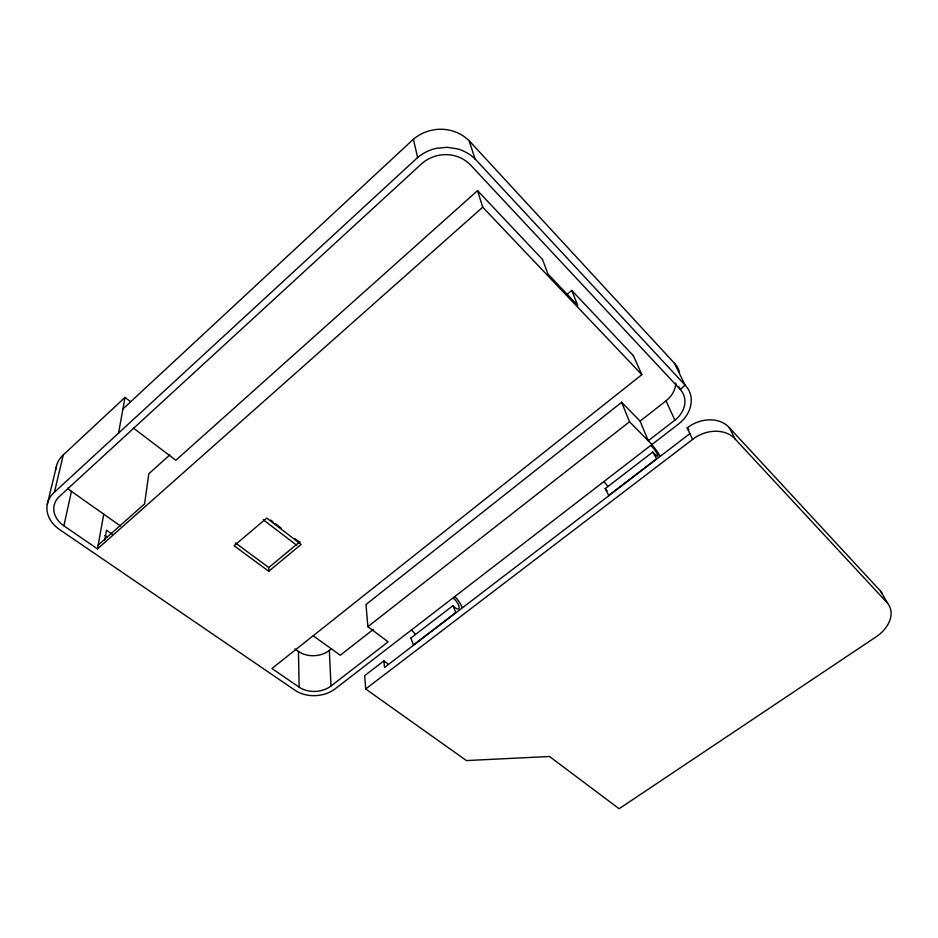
<?xml version="1.0" encoding="UTF-8"?>
<svg xmlns="http://www.w3.org/2000/svg" width="938" height="938" viewBox="0 0 938 938"><rect width="100%" height="100%" fill="white"/><g stroke="black" fill="none" stroke-linecap="round" stroke-linejoin="round"><path stroke-width="1.41" d="M268.737 571.265L301.168 544.415L266.744 518.093L234.09 545.74L268.737 571.265L268.772 567.537L299.972 541.672M104.739 540.112L106.486 530.169L112.454 534.343M646.505 438.433L648.275 440.754L674.856 420.165A25.373 20.824 -25.5 0 0 680.261 389.493L470.923 165.369A35.046 33.569 -20.1 0 0 421.127 164.209L59.504 496.354A26.627 20.601 10.1 0 0 63.89 525.831L97.482 548.906L103.755 514.188L71.452 491.383A25.678 20.202 11.2 0 1 67.653 488.135M118.551 433.122L125.012 397.395L130.71 401.792M63.89 525.831L71.452 491.383M122.913 408.98L413.4 139.223A41.166 39.783 -21.8 0 1 469.106 140.677L674.375 363.194L685.103 385.131A31.904 26.182 -25.5 0 1 678.115 424.339L335.441 688.598A28.574 21.093 -3.5 0 1 294.743 690.075L60.138 529.935A33.487 25.901 10.1 0 1 54.416 492.227L63.28 454.93L125.012 397.395M47.252 504.456L56.339 466.878M54.416 492.227L417.621 157.525A42.421 40.627 -20.1 0 1 436.475 148.298L446.98 147.289L457.334 148.825A42.421 40.627 -20.1 0 1 475.038 158.909L685.103 385.131L680.261 389.493L679.053 386.96M169.825 454.907L148.802 473.76L144.593 503.894L98.162 545.13M566.669 294.708L571.77 290.44L577.726 305.413L547.933 274.013L542.469 259.404L477.548 190.637L175.84 460.265L133.513 428.162M97.482 548.906L482.73 207.192L477.548 190.637M633.431 355.772L641.827 374.661L271.938 668.524L299.14 687.155A22.723 16.778 -3.5 0 0 331.008 686.006L388.168 641.85L367.86 626.69L366.008 604.494L621.648 402.296L640.079 421.115L648.275 440.754M294.872 648.885L298.46 651.418A21.996 16.591 -3.1 0 0 329.344 650.433L331.606 648.662M367.86 626.69L629.515 421.76L621.648 402.296M640.079 421.115L666.015 400.831A24.81 20.589 -26 0 0 675.794 382.997M373.359 629.398L340.248 655.24L313.28 635.847M413.494 645.285L410.856 638.028L452.984 605.643L453.629 606.358A7.469 2.697 52.5 0 0 459.174 607.39A7.469 2.697 52.5 0 0 453.371 598.163M608.868 495.674L605.198 488.628L652.801 452.022L653.469 452.82A7.938 1.442 52.3 0 0 657.784 455.129A7.938 1.442 52.3 0 0 651.171 445.656M387.781 663.752L383.888 660.891L364.659 675.665L365.691 688.984L466.421 760.566L549.504 756.497L619.127 808.732L877.112 636.175A32.724 22.594 -24.6 0 0 887.559 603.169L880.548 591.081L729.295 427.646A30.508 24.224 -25.6 0 0 687.191 427.939L692.572 439.441A30.907 24.365 -25.4 0 1 735.193 439.078L887.559 603.169M413.447 644.945L455.786 612.526L452.984 605.643M608.762 495.358L656.623 458.705L652.801 452.022M689.864 433.649L384.521 667.469L383.888 660.891M365.691 688.984L692.572 439.441M104.798 535.457L107.19 537.122M103.755 514.188L120.474 525.972M235.403 542.891L268.772 567.537M263.273 519.769L296.771 545.295M270.66 520.086L272.981 521.856M275.303 523.639L281.107 528.071M295.024 538.729L299.668 542.281M629.515 421.76L651.969 444.495M687.191 427.939L688.961 429.803M482.73 207.192L641.827 374.661M571.77 290.44L633.49 355.83M410.856 638.028L411.501 638.731M605.198 488.628L605.854 489.401A7.821 1.759 52.4 0 0 607.132 490.726M729.295 427.646L735.193 439.078M666.015 400.831L674.856 420.165M469.106 140.677L475.038 158.909M413.4 139.223L417.621 157.525M329.344 650.433L331.008 686.006M298.46 651.418L299.14 687.155M56.046 469.129A32.173 25.361 11.3 0 1 63.28 454.93M674.375 363.194A31.071 25.83 -26 0 1 679.569 372.14M880.548 591.081A32.349 22.535 -24.8 0 1 882.107 593.402M455.059 596.826A12.921 4.678 52.5 0 1 462.047 607.343M411.641 630.348A7.363 2.943 52.5 0 1 415.346 634.428M604.072 481.98A7.821 1.759 52.4 0 1 607.847 486.435M652.062 444.929A13.742 2.497 52.3 0 1 659.883 455.809"/></g></svg>
